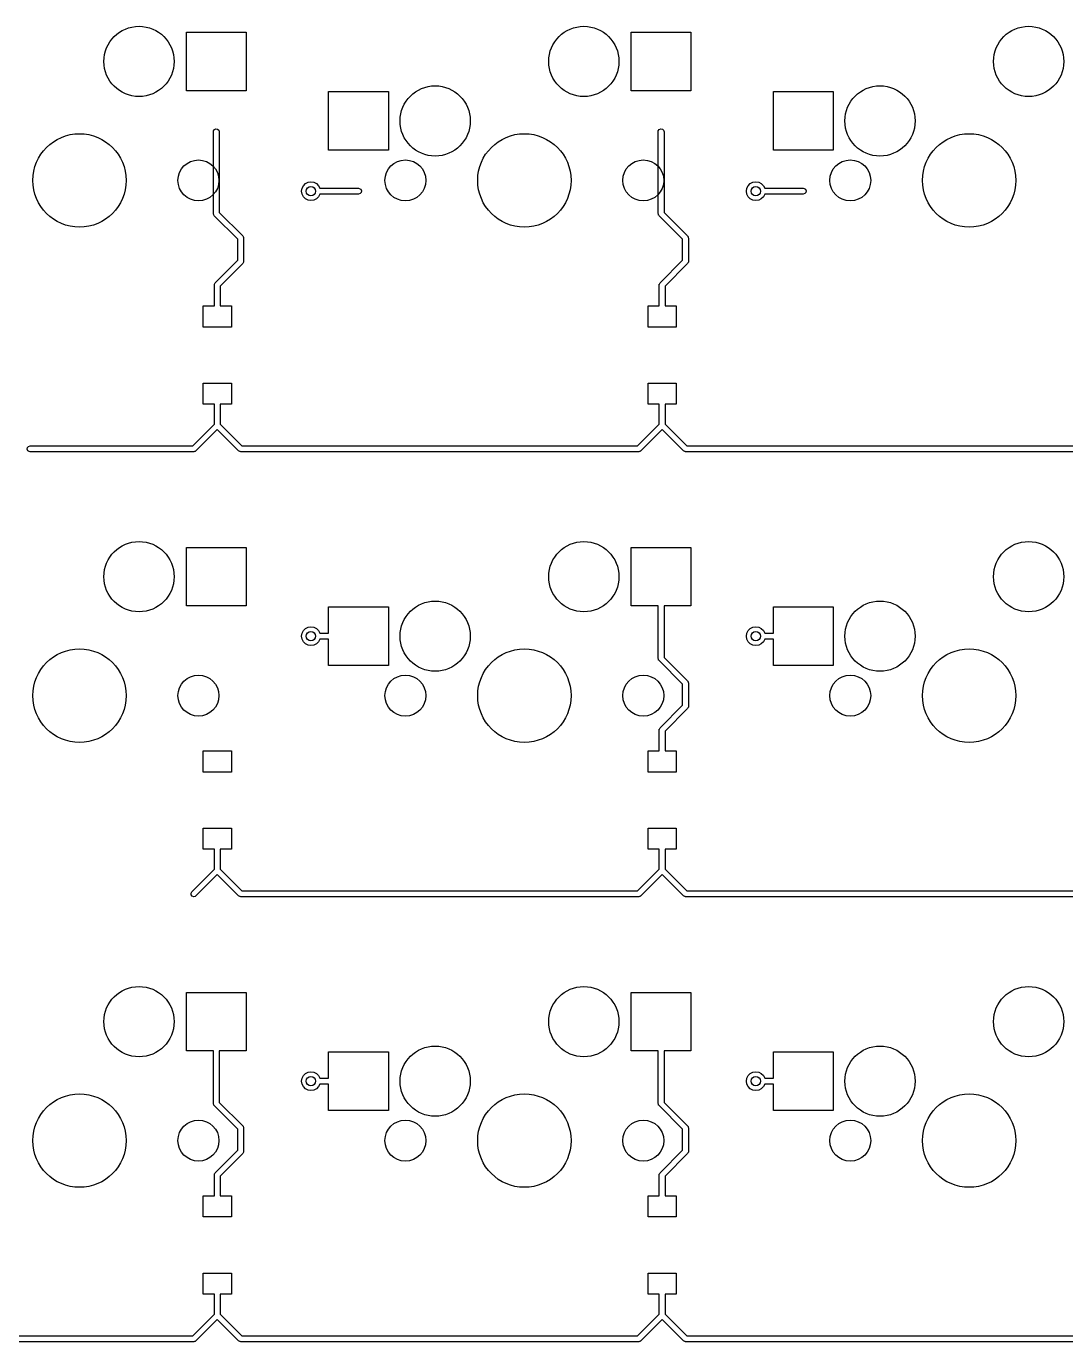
# Model space of a CAD drawing. Extents: x 8 to 224, y -144 to -4.
# Drawn here: x 60.8 to 105.2, y -72.1 to -16 of the extents above; entities that cross this region are included whole.
import ezdxf

# ---------------------------------------------------------------- set-up
doc = ezdxf.new("R2010")
doc.units = 0
doc.layers.add('BLACK', color=7, linetype='CONTINUOUS')

msp = doc.modelspace()

# ---------------------------------------------------------------- linework, layer by layer
at = {"layer": 'BLACK', "linetype": 'CONTINUOUS'}
for p, q in [((67.682, -18.71), (67.682, -16.21)), ((67.682, -16.21), (70.232, -16.21)), ((70.232, -16.21), (70.232, -18.71)), ((86.682, -18.71), (86.682, -16.21)), ((86.682, -16.21), (89.232, -16.21)), ((89.232, -16.21), (89.232, -18.71)), ((70.232, -18.71), (67.682, -18.71)), ((73.755, -21.25), (73.755, -18.75)), ((73.755, -18.75), (76.305, -18.75)), ((76.305, -18.75), (76.305, -21.25)), ((89.232, -18.71), (86.682, -18.71)), ((92.755, -21.25), (92.755, -18.75)), ((92.755, -18.75), (95.305, -18.75)), ((95.305, -18.75), (95.305, -21.25)), ((68.832, -20.46), (68.8371, -20.4245)), ((68.832, -23.957), (68.832, -20.46)), ((68.8371, -20.4245), (68.8753, -20.3654)), ((68.8753, -20.3654), (68.9394, -20.3362)), ((68.9394, -20.3362), (69.009, -20.3463)), ((69.009, -20.3463), (69.0622, -20.3925)), ((69.0622, -20.3925), (69.082, -20.46)), ((69.082, -20.46), (69.082, -23.9052)), ((87.832, -20.46), (87.8371, -20.4245)), ((87.832, -23.957), (87.832, -20.46)), ((87.8371, -20.4245), (87.8753, -20.3654)), ((87.8753, -20.3654), (87.9394, -20.3362)), ((87.9394, -20.3362), (88.009, -20.3463)), ((88.009, -20.3463), (88.0622, -20.3925)), ((88.0622, -20.3925), (88.082, -20.46)), ((88.082, -20.46), (88.082, -23.9052)), ((76.305, -21.25), (73.755, -21.25)), ((95.305, -21.25), (92.755, -21.25)), ((72.6, -23), (72.6196, -22.8764)), ((72.6196, -23.1236), (72.6, -23)), ((72.6196, -22.8764), (72.6764, -22.7649)), ((72.6764, -22.7649), (72.7649, -22.6764)), ((72.7649, -22.6764), (72.8764, -22.6196)), ((72.8764, -22.6196), (73, -22.6)), ((73, -22.6), (73.1236, -22.6196)), ((73.1236, -22.6196), (73.2351, -22.6764)), ((73.2351, -22.6764), (73.3236, -22.7649)), ((73.3236, -22.7649), (73.3797, -22.875)), ((73.3797, -22.875), (75.03, -22.875)), ((75.03, -22.875), (75.0655, -22.8801)), ((75.0655, -22.8801), (75.1246, -22.9183)), ((75.1246, -22.9183), (75.1538, -22.9824)), ((75.1538, -22.9824), (75.1437, -23.052)), ((91.6, -23), (91.6196, -22.8764)), ((91.6196, -23.1236), (91.6, -23)), ((91.6196, -22.8764), (91.6764, -22.7649)), ((91.6764, -22.7649), (91.7649, -22.6764)), ((91.7649, -22.6764), (91.8764, -22.6196)), ((91.8764, -22.6196), (92, -22.6)), ((92, -22.6), (92.1236, -22.6196)), ((92.1236, -22.6196), (92.2351, -22.6764)), ((92.2351, -22.6764), (92.3236, -22.7649)), ((92.3236, -22.7649), (92.3797, -22.875)), ((92.3797, -22.875), (94.03, -22.875)), ((94.03, -22.875), (94.0655, -22.8801)), ((94.0655, -22.8801), (94.1246, -22.9183)), ((94.1246, -22.9183), (94.1538, -22.9824)), ((94.1538, -22.9824), (94.1437, -23.052)), ((72.6764, -23.2351), (72.6196, -23.1236)), ((72.7649, -23.3236), (72.6764, -23.2351)), ((72.8764, -23.3804), (72.7649, -23.3236)), ((73, -23.4), (72.8764, -23.3804)), ((73.1236, -23.3804), (73, -23.4)), ((73.2351, -23.3236), (73.1236, -23.3804)), ((73.3236, -23.2351), (73.2351, -23.3236)), ((73.3797, -23.125), (73.3236, -23.2351)), ((75.03, -23.125), (73.3797, -23.125)), ((75.0975, -23.1052), (75.03, -23.125)), ((75.1437, -23.052), (75.0975, -23.1052)), ((91.6764, -23.2351), (91.6196, -23.1236)), ((91.7649, -23.3236), (91.6764, -23.2351)), ((91.8764, -23.3804), (91.7649, -23.3236)), ((92, -23.4), (91.8764, -23.3804)), ((92.1236, -23.3804), (92, -23.4)), ((92.2351, -23.3236), (92.1236, -23.3804)), ((92.3236, -23.2351), (92.2351, -23.3236)), ((92.3797, -23.125), (92.3236, -23.2351)), ((94.03, -23.125), (92.3797, -23.125)), ((94.0975, -23.1052), (94.03, -23.125)), ((94.1437, -23.052), (94.0975, -23.1052)), ((68.8407, -23.9865), (68.832, -23.957)), ((68.8471, -24.0166), (68.8407, -23.9865)), ((68.851, -24.0218), (68.8471, -24.0166)), ((68.8518, -24.0245), (68.851, -24.0218)), ((68.8553, -24.0276), (68.8518, -24.0245)), ((68.8686, -24.0454), (68.8553, -24.0276)), ((69.875, -25.0518), (68.8686, -24.0454)), ((69.082, -23.9052), (70.0884, -24.9116)), ((87.8407, -23.9865), (87.832, -23.957)), ((87.8471, -24.0166), (87.8407, -23.9865)), ((87.851, -24.0218), (87.8471, -24.0166)), ((87.8518, -24.0245), (87.851, -24.0218)), ((87.8553, -24.0276), (87.8518, -24.0245)), ((87.8686, -24.0454), (87.8553, -24.0276)), ((88.875, -25.0518), (87.8686, -24.0454)), ((88.082, -23.9052), (89.0884, -24.9116)), ((69.875, -25.9482), (69.875, -25.0518)), ((70.0884, -24.9116), (70.1017, -24.9294)), ((70.1017, -24.9294), (70.1052, -24.9325)), ((70.1052, -24.9325), (70.106, -24.9352)), ((70.106, -24.9352), (70.1099, -24.9404)), ((70.1099, -24.9404), (70.1163, -24.9705)), ((70.1163, -24.9705), (70.125, -25)), ((70.125, -25), (70.125, -26)), ((88.875, -25.9482), (88.875, -25.0518)), ((89.0884, -24.9116), (89.1017, -24.9294)), ((89.1017, -24.9294), (89.1052, -24.9325)), ((89.1052, -24.9325), (89.106, -24.9352)), ((89.106, -24.9352), (89.1099, -24.9404)), ((89.1099, -24.9404), (89.1163, -24.9705)), ((89.1163, -24.9705), (89.125, -25)), ((89.125, -25), (89.125, -26)), ((68.9116, -26.9116), (69.875, -25.9482)), ((70.0884, -26.0884), (69.125, -27.0518)), ((70.1032, -26.0614), (70.0884, -26.0884)), ((70.1199, -26.0355), (70.1032, -26.0614)), ((70.1208, -26.0291), (70.1199, -26.0355)), ((70.1221, -26.0266), (70.1208, -26.0291)), ((70.125, -26), (70.1218, -26.022)), ((70.1218, -26.022), (70.1221, -26.0266)), ((87.9116, -26.9116), (88.875, -25.9482)), ((89.0884, -26.0884), (88.125, -27.0518)), ((89.1032, -26.0614), (89.0884, -26.0884)), ((89.1199, -26.0355), (89.1032, -26.0614)), ((89.1208, -26.0291), (89.1199, -26.0355)), ((89.1221, -26.0266), (89.1208, -26.0291)), ((89.125, -26), (89.1218, -26.022)), ((89.1218, -26.022), (89.1221, -26.0266)), ((68.8801, -26.9645), (68.8968, -26.9386)), ((68.8968, -26.9386), (68.9116, -26.9116)), ((87.8801, -26.9645), (87.8968, -26.9386)), ((87.8968, -26.9386), (87.9116, -26.9116)), ((68.875, -27), (68.8782, -26.978)), ((68.875, -27.9), (68.875, -27)), ((68.8779, -26.9734), (68.8792, -26.9709)), ((68.8782, -26.978), (68.8779, -26.9734)), ((68.8792, -26.9709), (68.8801, -26.9645)), ((69.125, -27.0518), (69.125, -27.9)), ((87.875, -27), (87.8782, -26.978)), ((87.875, -27.9), (87.875, -27)), ((87.8779, -26.9734), (87.8792, -26.9709)), ((87.8782, -26.978), (87.8779, -26.9734)), ((87.8792, -26.9709), (87.8801, -26.9645)), ((88.125, -27.0518), (88.125, -27.9)), ((68.4, -28.8), (68.4, -27.9)), ((68.4, -27.9), (68.875, -27.9)), ((69.125, -27.9), (69.6, -27.9)), ((69.6, -27.9), (69.6, -28.8)), ((87.4, -28.8), (87.4, -27.9)), ((87.4, -27.9), (87.875, -27.9)), ((88.125, -27.9), (88.6, -27.9)), ((88.6, -27.9), (88.6, -28.8)), ((69.6, -28.8), (68.4, -28.8)), ((88.6, -28.8), (87.4, -28.8)), ((68.4, -32.1), (68.4, -31.2)), ((68.4, -31.2), (69.6, -31.2)), ((69.6, -31.2), (69.6, -32.1)), ((87.4, -32.1), (87.4, -31.2)), ((87.4, -31.2), (88.6, -31.2)), ((88.6, -31.2), (88.6, -32.1)), ((68.875, -32.1), (68.4, -32.1)), ((68.875, -32.9482), (68.875, -32.1)), ((69.6, -32.1), (69.125, -32.1)), ((69.125, -32.1), (69.125, -32.9482)), ((87.875, -32.1), (87.4, -32.1)), ((87.875, -32.9482), (87.875, -32.1)), ((88.6, -32.1), (88.125, -32.1)), ((88.125, -32.1), (88.125, -32.9482)), ((67.9482, -33.875), (68.875, -32.9482)), ((69.125, -32.9482), (70.0518, -33.875)), ((86.9482, -33.875), (87.875, -32.9482)), ((88.125, -32.9482), (89.0518, -33.875)), ((69, -33.1768), (68.0884, -34.0884)), ((69.9116, -34.0884), (69, -33.1768)), ((88, -33.1768), (87.0884, -34.0884)), ((88.9116, -34.0884), (88, -33.1768)), ((60.8762, -34.0176), (60.8863, -33.948)), ((60.9054, -34.0817), (60.8762, -34.0176)), ((60.8863, -33.948), (60.9325, -33.8948)), ((60.9645, -34.1199), (60.9054, -34.0817)), ((60.9325, -33.8948), (61, -33.875)), ((61, -34.125), (60.9645, -34.1199)), ((61, -33.875), (67.9482, -33.875)), ((68, -34.125), (61, -34.125)), ((68.0295, -34.1163), (68, -34.125)), ((68.0596, -34.1099), (68.0295, -34.1163)), ((68.0648, -34.106), (68.0596, -34.1099)), ((68.0675, -34.1052), (68.0648, -34.106)), ((68.0706, -34.1017), (68.0675, -34.1052)), ((68.0884, -34.0884), (68.0706, -34.1017)), ((69.9386, -34.1032), (69.9116, -34.0884)), ((69.9645, -34.1199), (69.9386, -34.1032)), ((69.9709, -34.1208), (69.9645, -34.1199)), ((69.9734, -34.1221), (69.9709, -34.1208)), ((69.978, -34.1218), (69.9734, -34.1221)), ((70, -34.125), (69.978, -34.1218)), ((87, -34.125), (70, -34.125)), ((70.0518, -33.875), (86.9482, -33.875)), ((87.0295, -34.1163), (87, -34.125)), ((87.0596, -34.1099), (87.0295, -34.1163)), ((87.0648, -34.106), (87.0596, -34.1099)), ((87.0675, -34.1052), (87.0648, -34.106)), ((87.0706, -34.1017), (87.0675, -34.1052)), ((87.0884, -34.0884), (87.0706, -34.1017)), ((88.9386, -34.1032), (88.9116, -34.0884)), ((88.9645, -34.1199), (88.9386, -34.1032)), ((88.9709, -34.1208), (88.9645, -34.1199)), ((88.9734, -34.1221), (88.9709, -34.1208)), ((88.978, -34.1218), (88.9734, -34.1221)), ((89, -34.125), (88.978, -34.1218)), ((106, -34.125), (89, -34.125)), ((89.0518, -33.875), (105.948, -33.875)), ((67.682, -40.71), (67.682, -38.21)), ((67.682, -38.21), (70.232, -38.21)), ((70.232, -38.21), (70.232, -40.71)), ((86.682, -40.71), (86.682, -38.21)), ((86.682, -38.21), (89.232, -38.21)), ((89.232, -38.21), (89.232, -40.71)), ((70.232, -40.71), (67.682, -40.71)), ((73.755, -41.875), (73.755, -40.75)), ((73.755, -40.75), (76.305, -40.75)), ((76.305, -40.75), (76.305, -43.25)), ((87.832, -40.71), (86.682, -40.71)), ((87.832, -42.957), (87.832, -40.71)), ((89.232, -40.71), (88.082, -40.71)), ((88.082, -40.71), (88.082, -42.9052)), ((92.755, -41.875), (92.755, -40.75)), ((92.755, -40.75), (95.305, -40.75)), ((95.305, -40.75), (95.305, -43.25)), ((72.6, -42), (72.6196, -41.8764)), ((72.6196, -42.1236), (72.6, -42)), ((72.6196, -41.8764), (72.6764, -41.7649)), ((72.6764, -42.2351), (72.6196, -42.1236)), ((72.6764, -41.7649), (72.7649, -41.6764)), ((72.7649, -41.6764), (72.8764, -41.6196)), ((72.8764, -41.6196), (73, -41.6)), ((73, -41.6), (73.1236, -41.6196)), ((73.1236, -41.6196), (73.2351, -41.6764)), ((73.2351, -41.6764), (73.3236, -41.7649)), ((73.3236, -41.7649), (73.3797, -41.875)), ((73.3797, -41.875), (73.755, -41.875)), ((91.6, -42), (91.6196, -41.8764)), ((91.6196, -42.1236), (91.6, -42)), ((91.6196, -41.8764), (91.6764, -41.7649)), ((91.6764, -42.2351), (91.6196, -42.1236)), ((91.6764, -41.7649), (91.7649, -41.6764)), ((91.7649, -41.6764), (91.8764, -41.6196)), ((91.8764, -41.6196), (92, -41.6)), ((92, -41.6), (92.1236, -41.6196)), ((92.1236, -41.6196), (92.2351, -41.6764)), ((92.2351, -41.6764), (92.3236, -41.7649)), ((92.3236, -41.7649), (92.3797, -41.875)), ((92.3797, -41.875), (92.755, -41.875)), ((72.7649, -42.3236), (72.6764, -42.2351)), ((72.8764, -42.3804), (72.7649, -42.3236)), ((73, -42.4), (72.8764, -42.3804)), ((73.1236, -42.3804), (73, -42.4)), ((73.2351, -42.3236), (73.1236, -42.3804)), ((73.3236, -42.2351), (73.2351, -42.3236)), ((73.3797, -42.125), (73.3236, -42.2351)), ((73.755, -42.125), (73.3797, -42.125)), ((73.755, -43.25), (73.755, -42.125)), ((91.7649, -42.3236), (91.6764, -42.2351)), ((91.8764, -42.3804), (91.7649, -42.3236)), ((92, -42.4), (91.8764, -42.3804)), ((92.1236, -42.3804), (92, -42.4)), ((92.2351, -42.3236), (92.1236, -42.3804)), ((92.3236, -42.2351), (92.2351, -42.3236)), ((92.3797, -42.125), (92.3236, -42.2351)), ((92.755, -42.125), (92.3797, -42.125)), ((92.755, -43.25), (92.755, -42.125)), ((87.8407, -42.9865), (87.832, -42.957)), ((87.8471, -43.0166), (87.8407, -42.9865)), ((87.851, -43.0218), (87.8471, -43.0166)), ((87.8518, -43.0245), (87.851, -43.0218)), ((87.8553, -43.0276), (87.8518, -43.0245)), ((87.8686, -43.0454), (87.8553, -43.0276)), ((88.875, -44.0518), (87.8686, -43.0454)), ((88.082, -42.9052), (89.0884, -43.9116)), ((76.305, -43.25), (73.755, -43.25)), ((95.305, -43.25), (92.755, -43.25)), ((88.875, -44.9482), (88.875, -44.0518)), ((89.0884, -43.9116), (89.1017, -43.9294)), ((89.1017, -43.9294), (89.1052, -43.9325)), ((89.1052, -43.9325), (89.106, -43.9352)), ((89.106, -43.9352), (89.1099, -43.9404)), ((89.1099, -43.9404), (89.1163, -43.9705)), ((89.1163, -43.9705), (89.125, -44)), ((89.125, -44), (89.125, -45)), ((87.9116, -45.9116), (88.875, -44.9482)), ((89.0884, -45.0884), (88.125, -46.0518)), ((89.1032, -45.0614), (89.0884, -45.0884)), ((89.1199, -45.0355), (89.1032, -45.0614)), ((89.1208, -45.0291), (89.1199, -45.0355)), ((89.1221, -45.0266), (89.1208, -45.0291)), ((89.125, -45), (89.1218, -45.022)), ((89.1218, -45.022), (89.1221, -45.0266)), ((87.875, -46), (87.8782, -45.978)), ((87.875, -46.9), (87.875, -46)), ((87.8779, -45.9734), (87.8792, -45.9709)), ((87.8782, -45.978), (87.8779, -45.9734)), ((87.8792, -45.9709), (87.8801, -45.9645)), ((87.8801, -45.9645), (87.8968, -45.9386)), ((87.8968, -45.9386), (87.9116, -45.9116)), ((88.125, -46.0518), (88.125, -46.9)), ((68.4, -47.8), (68.4, -46.9)), ((68.4, -46.9), (69.6, -46.9)), ((69.6, -46.9), (69.6, -47.8)), ((87.4, -47.8), (87.4, -46.9)), ((87.4, -46.9), (87.875, -46.9)), ((88.125, -46.9), (88.6, -46.9)), ((88.6, -46.9), (88.6, -47.8)), ((69.6, -47.8), (68.4, -47.8)), ((88.6, -47.8), (87.4, -47.8)), ((68.4, -51.1), (68.4, -50.2)), ((68.4, -50.2), (69.6, -50.2)), ((69.6, -50.2), (69.6, -51.1)), ((87.4, -51.1), (87.4, -50.2)), ((87.4, -50.2), (88.6, -50.2)), ((88.6, -50.2), (88.6, -51.1)), ((68.875, -51.1), (68.4, -51.1)), ((68.875, -51.9482), (68.875, -51.1)), ((69.6, -51.1), (69.125, -51.1)), ((69.125, -51.1), (69.125, -51.9482)), ((87.875, -51.1), (87.4, -51.1)), ((87.875, -51.9482), (87.875, -51.1)), ((88.6, -51.1), (88.125, -51.1)), ((88.125, -51.1), (88.125, -51.9482)), ((67.9116, -52.9116), (68.875, -51.9482)), ((69, -52.1768), (68.0884, -53.0884)), ((69.9116, -53.0884), (69, -52.1768)), ((69.125, -51.9482), (70.0518, -52.875)), ((86.9482, -52.875), (87.875, -51.9482)), ((88, -52.1768), (87.0884, -53.0884)), ((88.9116, -53.0884), (88, -52.1768)), ((88.125, -51.9482), (89.0518, -52.875)), ((67.8779, -52.9734), (67.9116, -52.9116)), ((67.8828, -53.0436), (67.8779, -52.9734)), ((67.9249, -53.1), (67.8828, -53.0436)), ((67.9908, -53.1247), (67.9249, -53.1)), ((68.0596, -53.1099), (67.9908, -53.1247)), ((68.0884, -53.0884), (68.0596, -53.1099)), ((69.9386, -53.1032), (69.9116, -53.0884)), ((69.9645, -53.1199), (69.9386, -53.1032)), ((69.9709, -53.1208), (69.9645, -53.1199)), ((69.9734, -53.1221), (69.9709, -53.1208)), ((69.978, -53.1218), (69.9734, -53.1221)), ((70, -53.125), (69.978, -53.1218)), ((87, -53.125), (70, -53.125)), ((70.0518, -52.875), (86.9482, -52.875)), ((87.0295, -53.1163), (87, -53.125)), ((87.0596, -53.1099), (87.0295, -53.1163)), ((87.0648, -53.106), (87.0596, -53.1099)), ((87.0675, -53.1052), (87.0648, -53.106)), ((87.0706, -53.1017), (87.0675, -53.1052)), ((87.0884, -53.0884), (87.0706, -53.1017)), ((88.9386, -53.1032), (88.9116, -53.0884)), ((88.9645, -53.1199), (88.9386, -53.1032)), ((88.9709, -53.1208), (88.9645, -53.1199)), ((88.9734, -53.1221), (88.9709, -53.1208)), ((88.978, -53.1218), (88.9734, -53.1221)), ((89, -53.125), (88.978, -53.1218)), ((106, -53.125), (89, -53.125)), ((89.0518, -52.875), (105.948, -52.875)), ((67.682, -59.71), (67.682, -57.21)), ((67.682, -57.21), (70.232, -57.21)), ((70.232, -57.21), (70.232, -59.71)), ((86.682, -59.71), (86.682, -57.21)), ((86.682, -57.21), (89.232, -57.21)), ((89.232, -57.21), (89.232, -59.71)), ((68.832, -59.71), (67.682, -59.71)), ((68.832, -61.957), (68.832, -59.71)), ((70.232, -59.71), (69.082, -59.71)), ((69.082, -59.71), (69.082, -61.9052)), ((73.755, -60.875), (73.755, -59.75)), ((73.755, -59.75), (76.305, -59.75)), ((76.305, -59.75), (76.305, -62.25)), ((87.832, -59.71), (86.682, -59.71)), ((87.832, -61.957), (87.832, -59.71)), ((89.232, -59.71), (88.082, -59.71)), ((88.082, -59.71), (88.082, -61.9052)), ((92.755, -60.875), (92.755, -59.75)), ((92.755, -59.75), (95.305, -59.75)), ((95.305, -59.75), (95.305, -62.25)), ((72.7649, -60.6764), (72.8764, -60.6196)), ((72.8764, -60.6196), (73, -60.6)), ((73, -60.6), (73.1236, -60.6196)), ((73.1236, -60.6196), (73.2351, -60.6764)), ((91.7649, -60.6764), (91.8764, -60.6196)), ((91.8764, -60.6196), (92, -60.6)), ((92, -60.6), (92.1236, -60.6196)), ((92.1236, -60.6196), (92.2351, -60.6764)), ((72.6, -61), (72.6196, -60.8764)), ((72.6196, -61.1236), (72.6, -61)), ((72.6196, -60.8764), (72.6764, -60.7649)), ((72.6764, -61.2351), (72.6196, -61.1236)), ((72.6764, -60.7649), (72.7649, -60.6764)), ((73.2351, -60.6764), (73.3236, -60.7649)), ((73.3236, -60.7649), (73.3797, -60.875)), ((73.3797, -61.125), (73.3236, -61.2351)), ((73.3797, -60.875), (73.755, -60.875)), ((73.755, -61.125), (73.3797, -61.125)), ((73.755, -62.25), (73.755, -61.125)), ((91.6, -61), (91.6196, -60.8764)), ((91.6196, -61.1236), (91.6, -61)), ((91.6196, -60.8764), (91.6764, -60.7649)), ((91.6764, -61.2351), (91.6196, -61.1236)), ((91.6764, -60.7649), (91.7649, -60.6764)), ((92.2351, -60.6764), (92.3236, -60.7649)), ((92.3236, -60.7649), (92.3797, -60.875)), ((92.3797, -61.125), (92.3236, -61.2351)), ((92.3797, -60.875), (92.755, -60.875)), ((92.755, -61.125), (92.3797, -61.125)), ((92.755, -62.25), (92.755, -61.125)), ((72.7649, -61.3236), (72.6764, -61.2351)), ((72.8764, -61.3804), (72.7649, -61.3236)), ((73, -61.4), (72.8764, -61.3804)), ((73.1236, -61.3804), (73, -61.4)), ((73.2351, -61.3236), (73.1236, -61.3804)), ((73.3236, -61.2351), (73.2351, -61.3236)), ((91.7649, -61.3236), (91.6764, -61.2351)), ((91.8764, -61.3804), (91.7649, -61.3236)), ((92, -61.4), (91.8764, -61.3804)), ((92.1236, -61.3804), (92, -61.4)), ((92.2351, -61.3236), (92.1236, -61.3804)), ((92.3236, -61.2351), (92.2351, -61.3236)), ((68.8407, -61.9865), (68.832, -61.957)), ((68.8471, -62.0166), (68.8407, -61.9865)), ((68.851, -62.0218), (68.8471, -62.0166)), ((68.8518, -62.0245), (68.851, -62.0218)), ((68.8553, -62.0276), (68.8518, -62.0245)), ((68.8686, -62.0454), (68.8553, -62.0276)), ((69.875, -63.0518), (68.8686, -62.0454)), ((69.082, -61.9052), (70.0884, -62.9116)), ((76.305, -62.25), (73.755, -62.25)), ((87.8407, -61.9865), (87.832, -61.957)), ((87.8471, -62.0166), (87.8407, -61.9865)), ((87.851, -62.0218), (87.8471, -62.0166)), ((87.8518, -62.0245), (87.851, -62.0218)), ((87.8553, -62.0276), (87.8518, -62.0245)), ((87.8686, -62.0454), (87.8553, -62.0276)), ((88.875, -63.0518), (87.8686, -62.0454)), ((88.082, -61.9052), (89.0884, -62.9116)), ((95.305, -62.25), (92.755, -62.25)), ((69.875, -63.9482), (69.875, -63.0518)), ((70.0884, -62.9116), (70.1017, -62.9294)), ((70.1017, -62.9294), (70.1052, -62.9325)), ((70.1052, -62.9325), (70.106, -62.9352)), ((70.106, -62.9352), (70.1099, -62.9404)), ((70.1099, -62.9404), (70.1163, -62.9705)), ((70.1163, -62.9705), (70.125, -63)), ((70.125, -63), (70.125, -64)), ((88.875, -63.9482), (88.875, -63.0518)), ((89.0884, -62.9116), (89.1017, -62.9294)), ((89.1017, -62.9294), (89.1052, -62.9325)), ((89.1052, -62.9325), (89.106, -62.9352)), ((89.106, -62.9352), (89.1099, -62.9404)), ((89.1099, -62.9404), (89.1163, -62.9705)), ((89.1163, -62.9705), (89.125, -63)), ((89.125, -63), (89.125, -64)), ((68.9116, -64.9116), (69.875, -63.9482)), ((70.1221, -64.0266), (70.1208, -64.0291)), ((70.125, -64), (70.1218, -64.022)), ((70.1218, -64.022), (70.1221, -64.0266)), ((87.9116, -64.9116), (88.875, -63.9482)), ((89.1221, -64.0266), (89.1208, -64.0291)), ((89.125, -64), (89.1218, -64.022)), ((89.1218, -64.022), (89.1221, -64.0266)), ((70.0884, -64.0884), (69.125, -65.0518)), ((70.1032, -64.0614), (70.0884, -64.0884)), ((70.1199, -64.0355), (70.1032, -64.0614)), ((70.1208, -64.0291), (70.1199, -64.0355)), ((89.0884, -64.0884), (88.125, -65.0518)), ((89.1032, -64.0614), (89.0884, -64.0884)), ((89.1199, -64.0355), (89.1032, -64.0614)), ((89.1208, -64.0291), (89.1199, -64.0355)), ((68.875, -65), (68.8782, -64.978)), ((68.875, -65.9), (68.875, -65)), ((68.8779, -64.9734), (68.8792, -64.9709)), ((68.8782, -64.978), (68.8779, -64.9734)), ((68.8792, -64.9709), (68.8801, -64.9645)), ((68.8801, -64.9645), (68.8968, -64.9386)), ((68.8968, -64.9386), (68.9116, -64.9116)), ((69.125, -65.0518), (69.125, -65.9)), ((87.875, -65), (87.8782, -64.978)), ((87.875, -65.9), (87.875, -65)), ((87.8779, -64.9734), (87.8792, -64.9709)), ((87.8782, -64.978), (87.8779, -64.9734)), ((87.8792, -64.9709), (87.8801, -64.9645)), ((87.8801, -64.9645), (87.8968, -64.9386)), ((87.8968, -64.9386), (87.9116, -64.9116)), ((88.125, -65.0518), (88.125, -65.9)), ((68.4, -66.8), (68.4, -65.9)), ((68.4, -65.9), (68.875, -65.9)), ((69.125, -65.9), (69.6, -65.9)), ((69.6, -65.9), (69.6, -66.8)), ((87.4, -66.8), (87.4, -65.9)), ((87.4, -65.9), (87.875, -65.9)), ((88.125, -65.9), (88.6, -65.9)), ((88.6, -65.9), (88.6, -66.8)), ((69.6, -66.8), (68.4, -66.8)), ((88.6, -66.8), (87.4, -66.8)), ((68.4, -70.1), (68.4, -69.2)), ((68.4, -69.2), (69.6, -69.2)), ((69.6, -69.2), (69.6, -70.1)), ((87.4, -70.1), (87.4, -69.2)), ((87.4, -69.2), (88.6, -69.2)), ((88.6, -69.2), (88.6, -70.1)), ((68.875, -70.1), (68.4, -70.1)), ((68.875, -70.9482), (68.875, -70.1)), ((69.6, -70.1), (69.125, -70.1)), ((69.125, -70.1), (69.125, -70.9482)), ((87.875, -70.1), (87.4, -70.1)), ((87.875, -70.9482), (87.875, -70.1)), ((88.6, -70.1), (88.125, -70.1)), ((88.125, -70.1), (88.125, -70.9482)), ((67.9482, -71.875), (68.875, -70.9482)), ((69, -71.1768), (68.0884, -72.0884)), ((69.9116, -72.0884), (69, -71.1768)), ((69.125, -70.9482), (70.0518, -71.875)), ((86.9482, -71.875), (87.875, -70.9482)), ((88, -71.1768), (87.0884, -72.0884)), ((88.9116, -72.0884), (88, -71.1768)), ((88.125, -70.9482), (89.0518, -71.875)), ((51.0518, -71.875), (67.9482, -71.875)), ((70.0518, -71.875), (86.9482, -71.875)), ((89.0518, -71.875), (105.948, -71.875)), ((68, -72.125), (51, -72.125)), ((68.0295, -72.1163), (68, -72.125)), ((68.0596, -72.1099), (68.0295, -72.1163)), ((68.0648, -72.106), (68.0596, -72.1099)), ((68.0675, -72.1052), (68.0648, -72.106)), ((68.0706, -72.1017), (68.0675, -72.1052)), ((68.0884, -72.0884), (68.0706, -72.1017)), ((69.9386, -72.1032), (69.9116, -72.0884)), ((69.9645, -72.1199), (69.9386, -72.1032)), ((69.9709, -72.1208), (69.9645, -72.1199)), ((69.9734, -72.1221), (69.9709, -72.1208)), ((69.978, -72.1218), (69.9734, -72.1221)), ((70, -72.125), (69.978, -72.1218)), ((87, -72.125), (70, -72.125)), ((87.0295, -72.1163), (87, -72.125)), ((87.0596, -72.1099), (87.0295, -72.1163)), ((87.0648, -72.106), (87.0596, -72.1099)), ((87.0675, -72.1052), (87.0648, -72.106)), ((87.0706, -72.1017), (87.0675, -72.1052)), ((87.0884, -72.0884), (87.0706, -72.1017)), ((88.9386, -72.1032), (88.9116, -72.0884)), ((88.9645, -72.1199), (88.9386, -72.1032)), ((88.9709, -72.1208), (88.9645, -72.1199)), ((88.9734, -72.1221), (88.9709, -72.1208)), ((88.978, -72.1218), (88.9734, -72.1221)), ((89, -72.125), (88.978, -72.1218)), ((106, -72.125), (89, -72.125))]:
    msp.add_line(p, q, dxfattribs=at)
at = {"layer": 'BLACK'}
for centre, radius in [((65.655, -17.46), 1.5), ((84.655, -17.46), 1.5), ((103.655, -17.46), 1.5), ((78.305, -20), 1.5), ((97.305, -20), 1.5), ((63.115, -22.54), 1.9939), ((82.115, -22.54), 1.9939), ((101.115, -22.54), 1.9939), ((68.195, -22.54), 0.875), ((77.035, -22.54), 0.875), ((87.195, -22.54), 0.875), ((96.035, -22.54), 0.875), ((73, -23), 0.2), ((92, -23), 0.2), ((65.655, -39.46), 1.5), ((84.655, -39.46), 1.5), ((103.655, -39.46), 1.5), ((78.305, -42), 1.5), ((97.305, -42), 1.5), ((73, -42), 0.2), ((92, -42), 0.2), ((63.115, -44.54), 1.9939), ((82.115, -44.54), 1.9939), ((101.115, -44.54), 1.9939), ((68.195, -44.54), 0.875), ((77.035, -44.54), 0.875), ((87.195, -44.54), 0.875), ((96.035, -44.54), 0.875), ((65.655, -58.46), 1.5), ((84.655, -58.46), 1.5), ((103.655, -58.46), 1.5), ((78.305, -61), 1.5), ((97.305, -61), 1.5), ((73, -61), 0.2), ((92, -61), 0.2), ((63.115, -63.54), 1.9939), ((82.115, -63.54), 1.9939), ((101.115, -63.54), 1.9939), ((68.195, -63.54), 0.875), ((77.035, -63.54), 0.875), ((87.195, -63.54), 0.875), ((96.035, -63.54), 0.875)]:
    msp.add_circle(centre, radius, dxfattribs=at)

doc.saveas('drawing.dxf')
